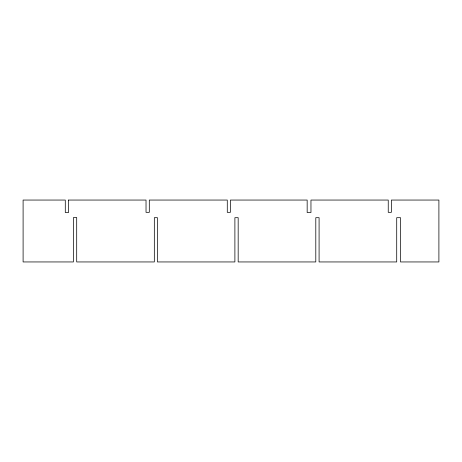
<?xml version="1.0" encoding="UTF-8"?>
<svg xmlns="http://www.w3.org/2000/svg" width="462" height="462" viewBox="0 0 462 462"><rect width="100%" height="100%" fill="white"/><g stroke="black" fill="none" stroke-linecap="round" stroke-linejoin="round"><path stroke-width="0.69" d="M68.572 200.052L68.572 212.503L65.286 212.503L65.286 200.052L23.1 200.052L23.1 261.948L73.412 261.948L73.412 217.573L76.698 217.515L76.698 261.948L154.325 261.948L154.325 217.689L157.438 217.689L157.438 261.948L234.892 261.948L234.892 217.689L238.173 217.689L238.173 261.948L315.8 261.948L315.8 217.689L319.086 217.689L319.086 261.948L396.714 261.948L396.714 217.689L400.519 217.689L400.519 261.948L438.9 261.948L438.9 200.052L391.354 200.052L391.354 212.329L388.242 212.329L388.242 200.052L310.961 200.052L310.961 212.503L307.161 212.503L307.161 200.052L230.394 200.052L230.394 212.329L227.281 212.329L227.281 200.052L149.307 200.052L149.307 212.329L146.027 212.329L146.027 200.052L68.572 200.052"/></g></svg>
